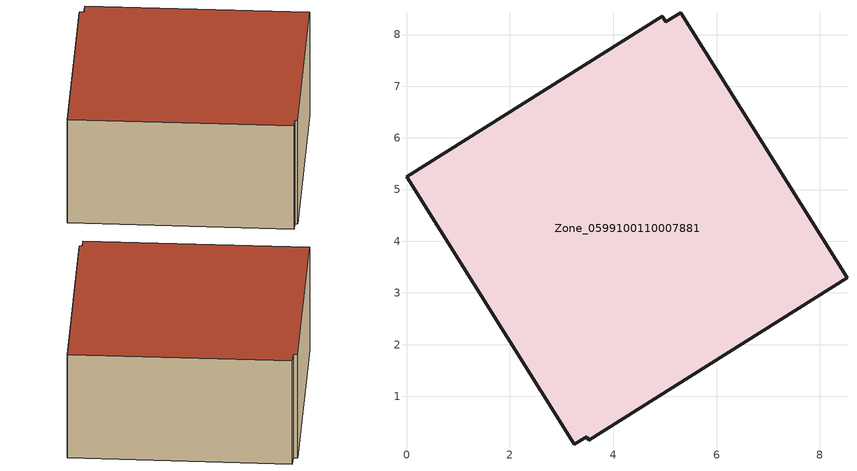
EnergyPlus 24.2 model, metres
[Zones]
Zone_0599100110007881
 floor ground (C_G): 0,5.24 4.95,8.35 5.02,8.24 5.3,8.43 8.52,3.29 3.53,0.15 3.49,0.22 3.25,0.07 z0
 wall outside (C_F): 3.53,0.15 8.52,3.29 5.3,8.43 5.02,8.24 4.95,8.35 0,5.24 3.25,0.07 3.49,0.22 3.53,0.15 z0:3.19
 roof outside (C_R): 4.95,8.35 0,5.24 3.25,0.07 3.49,0.22 3.53,0.15 8.52,3.29 5.3,8.43 5.02,8.24 z3.19
[BUILDING]
Pand.0599100110007881: North Axis=0; Terrain=City; Loads Convergence Tolerance Value=0.04; Temperature Convergence Tolerance Value=0.4; Solar Distribution=FullExterior; Maximum Number of Warmup Days=25; Minimum Number of Warmup Days=1
[Site:Location]
Rotterdam.The.Hague.AP_ZH_NLD Design_Conditions: Latitude=51.96; Longitude=4.45; Time Zone=1; Elevation=-4.5
[SITE:GROUNDTEMPERATURE:BUILDINGSURFACE]
18, 18, 18, 18, 18, 18, 18, 18, 18, 18, 18, 18
[MATERIAL] Thermal Absorptance=0.9; Solar Absorptance=0.7; Visible Absorptance=0.7
Name | Roughness | Thickness | Conductivity | Density | Specific Heat
G.D.2015-2018 | MediumSmooth | 0.15 | 0.0428571 | 540 | 1210
F.D.2015-2018 | Rough | 0.3 | 0.0666667 | 1920 | 840
R.D.2015-2018 | MediumRough | 0.2 | 0.0333333 | 1500 | 1000
[CONSTRUCTION]
C_G: G.D.2015-2018
C_F: F.D.2015-2018
C_R: R.D.2015-2018
[ZONE]
Zone_0599100110007881: Type=1; Multiplier=1; Ceiling Height=Autocalculate; Volume=Autocalculate; Floor Area=autocalculate; Part of Total Floor Area=Yes
[ZONEINFILTRATION:DESIGNFLOWRATE]
Infil_Zone_0599100110007881: Zone or ZoneList or Space or SpaceList=Zone_0599100110007881; Schedule=AlwaysOn; Design Flow Rate Calculation Method=Flow/Area; Flow Rate per Floor Area=0.0021; Constant Term Coefficient=1; Temperature Term Coefficient=0; Velocity Term Coefficient=0; Velocity Squared Term Coefficient=0
[HVACTEMPLATE:ZONE:IDEALLOADSAIRSYSTEM]
Zone_0599100110007881: Maximum Heating Supply Air Temperature=50; Minimum Cooling Supply Air Temperature=13; Maximum Heating Supply Air Humidity Ratio=0.0156; Minimum Cooling Supply Air Humidity Ratio=0.0077; Heating Limit=NoLimit; Cooling Limit=NoLimit; Dehumidification Control Type=ConstantSensibleHeatRatio; Cooling Sensible Heat Ratio=0.7; Dehumidification Setpoint=60; Humidification Control Type=None; Humidification Setpoint=30; Outdoor Air Method=None; Outdoor Air Flow Rate per Person=0.00944; Outdoor Air Flow Rate per Zone Floor Area=0; Outdoor Air Flow Rate per Zone=0; Demand Controlled Ventilation Type=None; Outdoor Air Economizer Type=NoEconomizer; Heat Recovery Type=None; Sensible Heat Recovery Effectiveness=0.7; Latent Heat Recovery Effectiveness=0.65
[ZONECONTROL:THERMOSTAT]
ThermostatControl_Zone_0599100110007881: Zone or ZoneList=Zone_0599100110007881; Control Type Schedule=DualSetpointControlType; Control 1=Thermostat_Zone_0599100110007881; Temperature Difference Between Cutout And Setpoint=0
[THERMOSTATSETPOINT:DUALSETPOINT]
Thermostat_Zone_0599100110007881: Heating Setpoint Temperature Schedule=HeatingSetpoint_Zone_0599100110007881; Cooling Setpoint Temperature Schedule=CoolingSetpoint_Zone_0599100110007881
[SCHEDULE:COMPACT]
HeatingSetpoint_Zone_0599100110007881: Through: 12/31, For: AllDays, Until: 24:00, 21
CoolingSetpoint_Zone_0599100110007881: Through: 12/31, For: AllDays, Until: 24:00, 24
DualSetpointControlType: Through: 12/31, For: AllDays, Until: 24:00, 4
AlwaysOn: Through: 12/31, For: AllDays, Until: 24:00, 1
